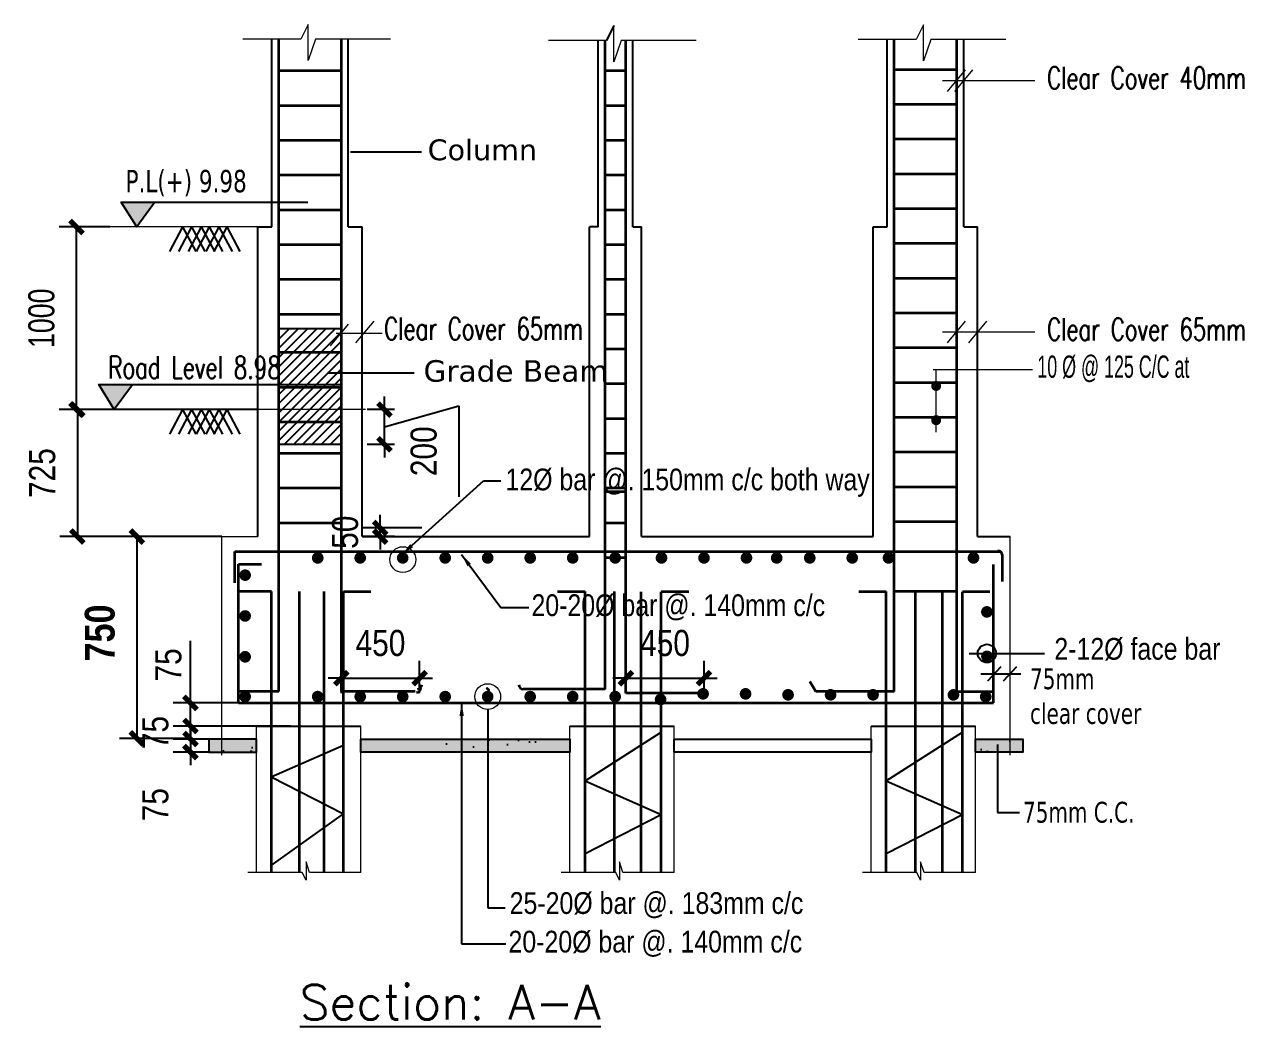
# Model space of a CAD drawing. Header units: millimetres. Extents: x 6239764 to 13047540, y 367704 to 979893.
# Drawn here: x 6240347 to 6247361, y 489034 to 494797 of the extents above; entities that cross this region are included whole.
import ezdxf

# ---------------------------------------------------------------- set-up
doc = ezdxf.new("R2010")
doc.units = ezdxf.units.MM
doc.header["$LTSCALE"] = 300
doc.linetypes.add('DASHED2', pattern=[0.375, 0.25, -0.125])
for name, color, linetype, lineweight in [('covering', 7, 'Continuous', 15), ('dimension', 194, 'Continuous', 20), ('ROD', 10, 'Continuous', 35)]:
    doc.layers.add(name, color=color, linetype=linetype, lineweight=lineweight)
doc.layers.add('DIM', color=4, linetype='Continuous')
doc.styles.add('AFTXT', font='')
doc.styles.add('NARROW', font='ARIALN.TTF')
doc.styles.get("Standard").update_dxf_attribs({"font": 'txt8.shx', "width": 0.7, "bigfont": 'hztxt_ii.shx'})
doc.styles.add('TEXT', font='swisscl.ttf')
doc.styles.add('ver', font='verdana.ttf')
doc.styles.get('AFTXT').set_extended_font_data('Romans.shx')
doc.linetypes.add('ZIGZAG', pattern='A,0.0001,-0.2,[131,ltypeshp.shx,S=0.2,R=0,X=-0.2,Y=0],-0.4,[131,ltypeshp.shx,S=0.2,R=180,X=0.2,Y=0],-0.2', length=0.8001)
doc.dimstyles.new('1_8 N1', dxfattribs={"dimscale": 1.5, "dimtxt": 48, "dimasz": 36, "dimexe": 18, "dimexo": 18, "dimgap": 15, "dimtad": 1, "dimdec": 1, "dimzin": 3, "dimdsep": 46, "dimlunit": 4, "dimtxsty": 'TEXT', "dimblk": 'ARCHTICK', "dimcen": 5, "dimdle": 18, "dimclrd": 8, "dimclre": 8, "dimclrt": 256, "dimadec": 0, "dimazin": 0, "dimtfac": 1, "dimtdec": 1, "dimtix": 1, "dimtmove": 0, "dimatfit": 3, "dimfxl": 0.18, "dimtvp": 0.75, "dimtolj": 1, "dimtzin": 0, "dimlwe": -1, "dimarcsym": 0})
doc.dimstyles.new('IED-2', dxfattribs={"dimscale": 50, "dimtxt": 3, "dimasz": 0.5, "dimexe": 2, "dimexo": 0, "dimgap": 2.5, "dimtad": 1, "dimdec": 0, "dimzin": 0, "dimdsep": 46, "dimtxsty": 'AFTXT', "dimblk": '_DOT7', "dimcen": 0.09, "dimclre": 7, "dimclrt": 3, "dimadec": 0, "dimazin": 0, "dimtfac": 1, "dimtdec": 0, "dimtix": 1, "dimtmove": 0, "dimatfit": 3, "dimldrblk": '_DOT7', "dimfxl": 1, "dimtolj": 1, "dimtzin": 0, "dimarcsym": 0})

# ---------------------------------------------------------------- blocks, each defined once
blk = doc.blocks.new('_ArchTick')
at = {"color": 0, "linetype": 'ByBlock', "const_width": 0.4}
blk.add_lwpolyline([(-0.5, -0.5), (0.5, 0.5)], dxfattribs=at)
blk = doc.blocks.new('*D712')
at = {"color": 7, "lineweight": -2, "transparency": 16777216}
for p, q in [((6240839.3, 493632.3), (6240547.7, 493632.3)), ((6240786.1, 492582.3), (6240547.7, 492582.3))]:
    blk.add_line(p, q, dxfattribs=at)
at = {"color": 0, "lineweight": -2, "transparency": 16777216}
blk.add_line((6240647.7, 492582.3), (6240647.7, 493632.3), dxfattribs=at)
at = {"layer": 'Defpoints', "color": 0, "transparency": 16777216}
for p in [(6240647.7, 493632.3), (6240839.3, 493632.3), (6240786.1, 492582.3)]:
    blk.add_point(p, dxfattribs=at)
at = {"color": 0, "lineweight": -2, "transparency": 16777216, "xscale": 75, "yscale": 75, "zscale": 75}
for p, rotation in [((6240647.7, 493632.3), 90), ((6240647.7, 492582.3), 270)]:
    blk.add_blockref('_ArchTick', p, dxfattribs=dict(at, rotation=rotation))
at = {"color": 3, "transparency": 16777216, "insert": (6240445.9, 493107.3), "char_height": 150, "attachment_point": 5, "rotation": 90, "style": 'NARROW'}
blk.add_mtext('\\A1;{\\fSwis721 LtCn BT|b0|i0|c0|p34;1000}', dxfattribs=at)
blk = doc.blocks.new('_DOT7')
at = {"color": 7, "linetype": 'Continuous'}
blk.add_line((-0.5, 0), (-1, 0), dxfattribs=at)
at = {"color": 7, "linetype": 'Continuous', "const_width": 0.5}
blk.add_lwpolyline([(-0.25, 0, 1), (0.25, 0, 1), (-0.25, 0, 1)], format="xyb", dxfattribs=at)
blk = doc.blocks.new('*D713')
at = {"color": 7, "lineweight": -2, "transparency": 16777216}
for p, q in [((6241483.5, 491852), (6240894.6, 491852)), ((6241298.7, 490691.6), (6240894.6, 490691.6))]:
    blk.add_line(p, q, dxfattribs=at)
at = {"color": 0, "lineweight": -2, "transparency": 16777216}
blk.add_line((6240994.6, 491852), (6240994.6, 490691.6), dxfattribs=at)
at = {"layer": 'Defpoints', "color": 0, "transparency": 16777216}
for p in [(6241483.5, 491852), (6240994.6, 490691.6), (6241298.7, 490691.6, 0)]:
    blk.add_point(p, dxfattribs=at)
at = {"color": 0, "lineweight": -2, "transparency": 16777216, "xscale": 75, "yscale": 75, "zscale": 75}
for p, rotation in [((6240994.6, 491852), 90), ((6240994.6, 490691.6), 270)]:
    blk.add_blockref('_ArchTick', p, dxfattribs=dict(at, rotation=rotation))
at = {"color": 3, "transparency": 16777216, "insert": (6240782.1, 491297.9), "char_height": 150, "attachment_point": 5, "rotation": 90, "style": 'NARROW'}
blk.add_mtext('\\A1;{\\fArial Narrow|b1|i0|c0|p34;\\H1.143x;\\C2;750}', dxfattribs=at)
blk = doc.blocks.new('*D714')
at = {"color": 0, "lineweight": -2, "transparency": 16777216}
for p, q in [((6241302.7, 490895.5), (6241302.7, 491251.9)), ((6241302.7, 490762.6), (6241302.7, 490895.5))]:
    blk.add_line(p, q, dxfattribs=at)
at = {"color": 7, "lineweight": -2, "transparency": 16777216}
for p, q in [((6241877.9, 490895.5), (6241202.7, 490895.5)), ((6241877.9, 490762.6), (6241202.7, 490762.6))]:
    blk.add_line(p, q, dxfattribs=at)
at = {"layer": 'Defpoints', "color": 0, "transparency": 16777216}
for p in [(6241302.7, 490895.5), (6241877.9, 490895.5, 0), (6241877.9, 490762.6, 0)]:
    blk.add_point(p, dxfattribs=at)
at = {"color": 0, "lineweight": -2, "transparency": 16777216, "xscale": 75, "yscale": 75, "zscale": 75}
for p, rotation in [((6241302.7, 490895.5), 90), ((6241302.7, 490762.6), 270)]:
    blk.add_blockref('_ArchTick', p, dxfattribs=dict(at, rotation=rotation))
at = {"color": 3, "transparency": 16777216, "insert": (6241176.4, 491113.9), "char_height": 150, "attachment_point": 5, "rotation": 90, "style": 'NARROW'}
blk.add_mtext('\\A1;75', dxfattribs=at)
blk = doc.blocks.new('*D715')
at = {"color": 0, "lineweight": -2, "transparency": 16777216}
for p, q in [((6242418.9, 492582.3), (6242418.9, 492657.3)), ((6242418.9, 492482.3), (6242846.5, 492604.3)), ((6242418.9, 492382.3), (6242418.9, 492582.3)), ((6242418.9, 492382.3), (6242418.9, 492582.3)), ((6242846.5, 492604.3), (6242846.5, 492080.9)), ((6242418.9, 492382.3), (6242418.9, 492307.3))]:
    blk.add_line(p, q, dxfattribs=at)
at = {"color": 7, "lineweight": -2, "transparency": 16777216}
for p, q in [((6242476.3, 492582.3), (6242318.9, 492582.3)), ((6242476.3, 492382.3), (6242318.9, 492382.3))]:
    blk.add_line(p, q, dxfattribs=at)
at = {"layer": 'Defpoints', "color": 0, "transparency": 16777216}
for p in [(6242418.9, 492582.3), (6242476.3, 492582.3, 0), (6242476.3, 492382.3)]:
    blk.add_point(p, dxfattribs=at)
at = {"color": 0, "lineweight": -2, "transparency": 16777216, "xscale": 75, "yscale": 75, "zscale": 75}
for p, rotation in [((6242418.9, 492582.3), 270), ((6242418.9, 492382.3), 90)]:
    blk.add_blockref('_ArchTick', p, dxfattribs=dict(at, rotation=rotation))
at = {"color": 3, "transparency": 16777216, "insert": (6242644.9, 492342.6), "char_height": 150, "attachment_point": 5, "rotation": 90, "style": 'NARROW'}
blk.add_mtext('\\A1;200', dxfattribs=at)
blk = doc.blocks.new('*D716')
at = {"color": 0, "lineweight": -2, "transparency": 16777216}
for p, q in [((6242394.3, 491901.8), (6242394.3, 491976.8)), ((6242394.3, 491852), (6242394.3, 491901.8)), ((6242394.3, 491852), (6242394.3, 491777))]:
    blk.add_line(p, q, dxfattribs=at)
at = {"color": 7, "lineweight": -2, "transparency": 16777216}
for p, q in [((6242632.9, 491901.8), (6242294.3, 491901.8)), ((6242476.3, 491852), (6242294.3, 491852))]:
    blk.add_line(p, q, dxfattribs=at)
at = {"layer": 'Defpoints', "color": 0, "transparency": 16777216}
for p in [(6242394.3, 491901.8), (6242476.3, 491852, 0), (6242632.9, 491901.8, 0)]:
    blk.add_point(p, dxfattribs=at)
at = {"color": 0, "lineweight": -2, "transparency": 16777216, "xscale": 75, "yscale": 75, "zscale": 75}
for p, rotation in [((6242394.3, 491901.8), 270), ((6242394.3, 491852), 90)]:
    blk.add_blockref('_ArchTick', p, dxfattribs=dict(at, rotation=rotation))
at = {"color": 3, "transparency": 16777216, "insert": (6242192.7, 491876.9), "char_height": 150, "attachment_point": 5, "rotation": 90, "style": 'NARROW'}
blk.add_mtext('\\A1;50', dxfattribs=at)
blk = doc.blocks.new('*D717')
at = {"color": 7, "lineweight": -2, "transparency": 16777216}
for p, q in [((6243807.3, 490952), (6243807.3, 491137.8)), ((6244257.4, 490952), (6244257.4, 491137.8))]:
    blk.add_line(p, q, dxfattribs=at)
at = {"color": 0, "lineweight": -2, "transparency": 16777216}
for p, q in [((6243807.3, 491037.8), (6243732.3, 491037.8)), ((6243807.3, 491037.8), (6244257.4, 491037.8)), ((6244257.4, 491037.8), (6244332.4, 491037.8))]:
    blk.add_line(p, q, dxfattribs=at)
at = {"layer": 'Defpoints', "color": 0, "transparency": 16777216}
for p in [(6244257.4, 491037.8), (6243807.3, 490952, 0), (6244257.4, 490952, 0)]:
    blk.add_point(p, dxfattribs=at)
at = {"color": 0, "lineweight": -2, "transparency": 16777216, "xscale": 75, "yscale": 75, "zscale": 75}
blk.add_blockref('_ArchTick', (6243807.3, 491037.8), dxfattribs=at)
at = {"color": 0, "lineweight": -2, "transparency": 16777216, "xscale": 75, "yscale": 75, "zscale": 75, "rotation": 180}
blk.add_blockref('_ArchTick', (6244257.4, 491037.8), dxfattribs=at)
at = {"color": 3, "transparency": 16777216, "insert": (6244032.4, 491239.3), "char_height": 150, "attachment_point": 5, "style": 'NARROW'}
blk.add_mtext('\\A1;450', dxfattribs=at)
blk = doc.blocks.new('*D722')
at = {"color": 0, "lineweight": -2, "transparency": 16777216}
for p, q in [((6241302.7, 490762.6), (6241302.7, 490837.6)), ((6241302.7, 490762.6), (6241302.7, 490687.6)), ((6241302.7, 490687.6), (6241302.7, 490612.6))]:
    blk.add_line(p, q, dxfattribs=at)
at = {"color": 7, "lineweight": -2, "transparency": 16777216}
for p, q in [((6241683.5, 490762.6), (6241202.7, 490762.6)), ((6241408.5, 490687.6), (6241202.7, 490687.6))]:
    blk.add_line(p, q, dxfattribs=at)
at = {"layer": 'Defpoints', "color": 0, "transparency": 16777216}
for p in [(6241683.5, 490762.6, 0), (6241302.7, 490687.6), (6241408.5, 490687.6, 0)]:
    blk.add_point(p, dxfattribs=at)
at = {"color": 0, "lineweight": -2, "transparency": 16777216, "xscale": 75, "yscale": 75, "zscale": 75}
for p, rotation in [((6241302.7, 490762.6), 270), ((6241302.7, 490687.6), 90)]:
    blk.add_blockref('_ArchTick', p, dxfattribs=dict(at, rotation=rotation))
at = {"color": 3, "transparency": 16777216, "insert": (6241101.4, 490725.1), "char_height": 150, "attachment_point": 5, "rotation": 90, "style": 'NARROW'}
blk.add_mtext('\\A1;75', dxfattribs=at)
blk = doc.blocks.new('*D723')
at = {"color": 0, "lineweight": -2, "transparency": 16777216}
for p, q in [((6241302.7, 490687.6), (6241302.7, 490762.6)), ((6241302.7, 490687.6), (6241302.7, 490612.6)), ((6241302.7, 490612.6), (6241302.7, 490537.6))]:
    blk.add_line(p, q, dxfattribs=at)
at = {"color": 7, "lineweight": -2, "transparency": 16777216}
for p, q in [((6241415.2, 490687.6), (6241202.7, 490687.6)), ((6241415.2, 490612.6), (6241202.7, 490612.6))]:
    blk.add_line(p, q, dxfattribs=at)
at = {"layer": 'Defpoints', "color": 0, "transparency": 16777216}
for p in [(6241415.2, 490687.6), (6241302.7, 490612.6), (6241415.2, 490612.6, 0)]:
    blk.add_point(p, dxfattribs=at)
at = {"color": 0, "lineweight": -2, "transparency": 16777216, "xscale": 75, "yscale": 75, "zscale": 75}
for p, rotation in [((6241302.7, 490687.6), 270), ((6241302.7, 490612.6), 90)]:
    blk.add_blockref('_ArchTick', p, dxfattribs=dict(at, rotation=rotation))
at = {"color": 3, "transparency": 16777216, "insert": (6241101.4, 490310.3), "char_height": 150, "attachment_point": 5, "rotation": 90, "style": 'NARROW'}
blk.add_mtext('\\A1;75', dxfattribs=at)
blk = doc.blocks.new('*D728')
at = {"color": 7, "lineweight": -2, "transparency": 16777216}
for p, q in [((6242170.6, 490952), (6242170.6, 491137.8)), ((6242620.7, 490952), (6242620.7, 491137.8))]:
    blk.add_line(p, q, dxfattribs=at)
at = {"color": 0, "lineweight": -2, "transparency": 16777216}
for p, q in [((6242170.6, 491037.8), (6242095.6, 491037.8)), ((6242170.6, 491037.8), (6242620.7, 491037.8)), ((6242620.7, 491037.8), (6242695.7, 491037.8))]:
    blk.add_line(p, q, dxfattribs=at)
at = {"layer": 'Defpoints', "color": 0, "transparency": 16777216}
for p in [(6242620.7, 491037.8), (6242170.6, 490952, 0), (6242620.7, 490952, 0)]:
    blk.add_point(p, dxfattribs=at)
at = {"color": 0, "lineweight": -2, "transparency": 16777216, "xscale": 75, "yscale": 75, "zscale": 75}
blk.add_blockref('_ArchTick', (6242170.6, 491037.8), dxfattribs=at)
at = {"color": 0, "lineweight": -2, "transparency": 16777216, "xscale": 75, "yscale": 75, "zscale": 75, "rotation": 180}
blk.add_blockref('_ArchTick', (6242620.7, 491037.8), dxfattribs=at)
at = {"color": 3, "transparency": 16777216, "insert": (6242395.7, 491239.3), "char_height": 150, "attachment_point": 5, "style": 'NARROW'}
blk.add_mtext('\\A1;450', dxfattribs=at)
blk = doc.blocks.new('*D729')
at = {"color": 7, "lineweight": -2, "transparency": 16777216}
for p, q in [((6241690.6, 492582.3), (6240552.2, 492582.3)), ((6241483.5, 491852), (6240552.2, 491852))]:
    blk.add_line(p, q, dxfattribs=at)
at = {"color": 0, "lineweight": -2, "transparency": 16777216}
blk.add_line((6240652.2, 492582.3), (6240652.2, 491852), dxfattribs=at)
at = {"layer": 'Defpoints', "color": 0, "transparency": 16777216}
for p in [(6241690.6, 492582.3, 0), (6240652.2, 491852), (6241483.5, 491852)]:
    blk.add_point(p, dxfattribs=at)
at = {"color": 0, "lineweight": -2, "transparency": 16777216, "xscale": 75, "yscale": 75, "zscale": 75}
for p, rotation in [((6240652.2, 492582.3), 90), ((6240652.2, 491852), 270)]:
    blk.add_blockref('_ArchTick', p, dxfattribs=dict(at, rotation=rotation))
at = {"color": 3, "transparency": 16777216, "insert": (6240450.6, 492217.2), "char_height": 150, "attachment_point": 5, "rotation": 90, "style": 'NARROW'}
blk.add_mtext('\\A1;725', dxfattribs=at)

msp = doc.modelspace()

# ---------------------------------------------------------------- hatches: boundary and pattern name
h = msp.add_hatch()
h.set_pattern_fill('ANSI31', color=256, scale=299.999995, style=0)
h.set_pattern_definition([(45, (2282532.904, 1136550.846), (-26.51650382, 26.51650382), [])])
h.paths.add_polyline_path([(6241810.6, 492382.3), (6241937.1, 492382.3), (6241937.1, 493049.2), (6241810.6, 493049.2)])
h.paths.add_polyline_path([(6241937.1, 492382.3), (6242061.2, 492382.3), (6242061.2, 493049.2), (6241937.1, 493049.2)])
h.paths.add_polyline_path([(6242061.2, 492382.3), (6242170.6, 492382.3), (6242170.6, 493049.2), (6242061.2, 493049.2)])
edge = h.paths.add_edge_path()
edge.add_line((6242170.6, 492382.3), (6242170.6, 492382.3))
edge.add_line((6242170.6, 492382.3), (6242170.6, 493049.2))
edge.add_line((6242159.7, 493049.2), (6242181.5, 493049.2))
edge.add_line((6242170.6, 493049.2), (6242170.6, 492382.3))
at = {"lineweight": 25}
h = msp.add_hatch(dxfattribs=at)
h.set_pattern_fill('AR-CONC', color=9, scale=50)
h.set_pattern_definition([(50, (6085549.54, 797308.3), (358.6301, -31.37607), [37.5, -412.5]), (355, (6085549.54, 797308.3), (-69.37567, 376.09607), [30, -330]), (100.45144, (6085579.43, 797305.7), (289.25442, 344.72), [31.8701, -350.57106]), (46.1842, (6085549.54, 797408.3), (533.62067, -82.75964), [56.25, -618.75]), (96.63564, (6085594, 797401.4), (467.331, 487.0593), [47.8052, -525.8569]), (351.18416, (6085549.54, 797408.3), (467.331, 487.0593), [45, -495]), (21, (6085599.54, 797383.3), (298.45353, -201.30945), [37.5, -412.5]), (326, (6085599.54, 797383.3), (121.65767, 362.57502), [30, -330]), (71.45144, (6085624.4, 797366.53), (420.1112, 161.26558), [31.8701, -350.57106]), (37.5, (6085549.54, 797308.3), (6.07993, 166.446927), [0, -326, 0, -335, 0, -331.25]), (7.5, (6085549.54, 797308.3), (131.53477, 197.20586), [0, -191, 0, -318.5, 0, -126.25]), (327.5, (6085438.04, 797308.3), (266.91122, -11.277436), [0, -125, 0, -390, 0, -517.5]), (317.5, (6085388.04, 797308.3), (291.59308, 50.05249), [0, -162.5, 0, -259, 0, -367.5])])
h.paths.add_polyline_path([(6242283.5, 490687.6), (6243485.9, 490687.6), (6243485.9, 490612.6), (6242283.5, 490612.6)])
h.paths.add_polyline_path([(6245817.9, 490687.6), (6246090.5, 490687.6), (6246090.5, 490612.6), (6245817.9, 490612.6)])
h.paths.add_polyline_path([(6241683.5, 490687.6), (6241408.5, 490687.6), (6241408.5, 490612.6), (6241683.5, 490612.6)])
h = msp.add_hatch(dxfattribs=at)
h.set_pattern_fill('AR-CONC', color=9, scale=20)
h.set_pattern_definition([(50, (6085549.54, 797400.39), (143.452037, -12.550427), [15, -165]), (355, (6085549.54, 797400.39), (-27.750267, 150.438427), [12, -132]), (100.451444, (6085561.5, 797399.34), (115.70177, 137.888), [12.74804, -140.22842]), (46.1842, (6085549.54, 797440.39), (213.44827, -33.10386), [22.5, -247.5]), (96.635635, (6085567.33, 797437.63), (186.93239, 194.82372), [19.12207, -210.34275]), (351.184164, (6085549.54, 797440.4), (186.93239, 194.82372), [18, -198]), (21, (6085569.54, 797430.39), (119.38141, -80.52378), [15, -165]), (326, (6085569.54, 797430.39), (48.663066, 145.03001), [12, -132]), (71.451445, (6085579.49, 797423.68), (168.044475, 64.50623), [12.74804, -140.22842]), (37.5, (6085549.54, 797400.39), (2.431971, 66.578771), [0, -130.4, 0, -134, 0, -132.5]), (7.5, (6085549.54, 797400.39), (52.613907, 78.882342), [0, -76.4, 0, -127.4, 0, -50.5]), (327.5, (6085504.94, 797400.39), (106.764487, -4.510974), [0, -50, 0, -156, 0, -207]), (317.5, (6085484.94, 797400.39), (116.637234, 20.020996), [0, -65, 0, -103.6, 0, -147])])
h.paths.add_polyline_path([(6245817.9, 490687.6), (6246090.5, 490687.6), (6246090.5, 490612.6), (6245817.9, 490612.6)])
h.paths.add_polyline_path([(6242283.5, 490687.6), (6243485.9, 490687.6), (6243485.9, 490612.6), (6242283.5, 490612.6)])
h.paths.add_polyline_path([(6241683.5, 490687.6), (6241408.5, 490687.6), (6241408.5, 490612.6), (6241683.5, 490612.6)])
at = {"layer": 'DIM', "ltscale": 3}
for points in [[(6241098.5, 493775.7), (6240904.6, 493775.7), (6240993.6, 493632.3)], [(6240969.5, 492725.7), (6240775.7, 492725.7), (6240864.6, 492582.3)]]:
    msp.add_hatch(color=256, dxfattribs=at).paths.add_polyline_path(points)
at = {"layer": 'ROD'}
h = msp.add_hatch(dxfattribs=at)
h.set_pattern_fill('ANSI31', color=256)
h.set_pattern_definition([(45, (6076160.75243, 797376.39987), (-0.08838834765, 0.08838834765), [])])
h.paths.add_polyline_path([(6243021, 490975, 1), (6243008.3, 490975, 1)])

# ---------------------------------------------------------------- linework, layer by layer
at = {"lineweight": 25}
for p, q in [((6243737.5, 494790.3), (6243695.1, 494704.9)), ((6241770.6, 493632.3, 0), (6241770.6, 494712, 0)), ((6242210.6, 493632.3, 0), (6242210.6, 494712.1, 0)), ((6243647.9, 493632.3), (6243647.9, 494704.9)), ((6243847.9, 493632.3), (6243847.9, 494705)), ((6245310.6, 493632.3, 0), (6245310.6, 494710.3, 0)), ((6245750.6, 493632.3, 0), (6245750.6, 494710.4, 0)), ((6241690.6, 491852, 0), (6241690.6, 493632.3, 0)), ((6241690.6, 493632.3, 0), (6241770.6, 493632.3, 0)), ((6242210.6, 493632.3, 0), (6242290.6, 493632.3, 0)), ((6242290.6, 491852, 0), (6242290.6, 493632.3, 0)), ((6243597.9, 491852), (6243597.9, 493632.3)), ((6243647.9, 493632.3), (6243597.9, 493632.3)), ((6243847.9, 493632.3), (6243897.9, 493632.3)), ((6243897.9, 491852), (6243897.9, 493632.3)), ((6245230.6, 491852, 0), (6245230.6, 493632.3, 0)), ((6245230.6, 493632.3), (6245310.6, 493632.3, 0)), ((6245750.6, 493632.3), (6245830.6, 493632.3, 0)), ((6245830.6, 491852, 0), (6245830.6, 493632.3, 0)), ((6242290.6, 491852, 0), (6243597.9, 491852, 0)), ((6243897.9, 491852, 0), (6245230.6, 491852, 0)), ((6245830.6, 491852, 0), (6246017.9, 491852, 0)), ((6243087.6, 491444.1), (6243248.9, 491444.1)), ((6242171.2, 490960.4, 0), (6242471.2, 490960.4, 0))]:
    msp.add_line(p, q, dxfattribs=at)
at = {"lineweight": 0}
for p, q in [((6245759.5, 494537, 0), (6245655.5, 494411.6, 0)), ((6245801.9, 494537, 0), (6245697.9, 494411.6, 0)), ((6245628.9, 494475.2, 0), (6246159.8, 494475.2, 0)), ((6242210.6, 493074.1), (6242106.6, 492948.7)), ((6242356.6, 493091.2, 0), (6242252.6, 492965.8, 0)), ((6245759.8, 493091.2, 0), (6245655.8, 492965.8, 0)), ((6245882.6, 493091.2, 0), (6245778.6, 492965.8, 0)), ((6242140.1, 493022.5, 0), (6242405.6, 493022.5, 0)), ((6245629.2, 493029.4, 0), (6246160.1, 493029.4, 0)), ((6245575.8, 492811.9), (6246147.2, 492811.9)), ((6245592.2, 492453.4), (6245592.2, 492811.9))]:
    msp.add_line(p, q, dxfattribs=at)
at = {"lineweight": 0, "ltscale": 1500}
for p, q in [((6241690.6, 493632.3, 0), (6240839.3, 493632.3)), ((6242310.4, 492582.3), (6240786.1, 492582.3))]:
    msp.add_line(p, q, dxfattribs=at)
at = {"color": 7, "lineweight": 25}
for p, q in [((6241257.7, 493632.3), (6241182.3, 493491.6, 0)), ((6241309.4, 493632.3), (6241234, 493491.6, 0)), ((6241257.7, 493632.3), (6241333.2, 493491.6, 0)), ((6241365.1, 493632.3), (6241289.7, 493491.6, 0)), ((6241309.4, 493632.3), (6241384.8, 493491.6, 0)), ((6241410.8, 493632.3), (6241335.4, 493491.6, 0)), ((6241365.1, 493632.3), (6241440.5, 493491.6, 0)), ((6241466.5, 493632.3), (6241391.1, 493491.6, 0)), ((6241410.8, 493632.3), (6241486.2, 493491.6, 0)), ((6241512.2, 493632.3), (6241436.8, 493491.6, 0)), ((6241466.5, 493632.3), (6241541.9, 493491.6, 0)), ((6241512.2, 493632.3), (6241587.6, 493491.6, 0)), ((6241257.7, 492582.3), (6241182.3, 492441.6, 0)), ((6241309.4, 492582.3), (6241234, 492441.6, 0)), ((6241257.7, 492582.3), (6241333.2, 492441.6, 0)), ((6241365.1, 492582.3), (6241289.7, 492441.6, 0)), ((6241309.4, 492582.3), (6241384.8, 492441.6, 0)), ((6241410.8, 492582.3), (6241335.4, 492441.6, 0)), ((6241365.1, 492582.3), (6241440.5, 492441.6, 0)), ((6241466.5, 492582.3), (6241391.1, 492441.6, 0)), ((6241410.8, 492582.3), (6241486.2, 492441.6, 0)), ((6241512.2, 492582.3), (6241436.8, 492441.6, 0)), ((6241466.5, 492582.3), (6241541.9, 492441.6, 0)), ((6241512.2, 492582.3), (6241587.6, 492441.6, 0)), ((6245781.7, 491179.9, 0), (6246215.6, 491179.9, 0))]:
    msp.add_line(p, q, dxfattribs=at)
for p, q in [((6245889.9, 491022.2, 0), (6245965.7, 491104.9, 0)), ((6245979.9, 491022.2, 0), (6246055.8, 491104.9, 0)), ((6245848.5, 491063.5, 0), (6246078.7, 491063.5, 0))]:
    msp.add_line(p, q)
at = {"lineweight": 0, "const_width": 28.7}
for points in [[(6245577.8, 492718.3, 1), (6245606.5, 492718.3, 1)], [(6245577.8, 492521.4, 1), (6245606.5, 492521.4, 1)]]:
    msp.add_lwpolyline(points, format="xyb", close=True, dxfattribs=at)
at = {"lineweight": 25}
for points in [[(6241683.5, 490687.6), (6241408.5, 490687.6), (6241408.5, 490612.6), (6241683.5, 490612.6)], [(6242283.5, 490687.6), (6243485.9, 490687.6), (6243485.9, 490612.6), (6242283.5, 490612.6)], [(6244085.9, 490687.6), (6245217.9, 490687.6), (6245217.9, 490612.6), (6244085.9, 490612.6)]]:
    msp.add_lwpolyline(points, close=True, dxfattribs=at)
at = {"lineweight": 25, "elevation": 0}
msp.add_lwpolyline([(6245817.9, 490687.6), (6246090.5, 490687.6), (6246090.5, 490612.6), (6245817.9, 490612.6)], close=True, dxfattribs=at)
at = {"color": 7, "lineweight": 25}
msp.add_circle((6245884.1, 491179.9, 0), 52.5, dxfattribs=at)
at = {"layer": 'covering', "lineweight": 0, "ltscale": 1500}
for p, q in [((6241483.5, 490595.5), (6241483.5, 491852)), ((6241483.5, 491852), (6241690.6, 491852)), ((6242290.6, 491852), (6242476.3, 491852)), ((6246017.9, 490595.5, 0), (6246017.9, 491852, 0)), ((6241683.5, 489919.3), (6241683.5, 490762.6)), ((6241683.5, 489919.3), (6241683.5, 490762.6)), ((6242183.5, 489919.3), (6242183.5, 490762.6)), ((6242283.5, 489919.3), (6242283.5, 490762.6)), ((6243485.9, 489919.3), (6243485.9, 490762.6)), ((6244085.9, 489919.3), (6244085.9, 490762.6)), ((6245217.9, 489919.3, 0), (6245217.9, 490762.6, 0)), ((6245817.9, 489919.3, 0), (6245817.9, 490762.6, 0))]:
    msp.add_line(p, q, dxfattribs=at)
at = {"layer": 'covering', "linetype": 'DASHED2', "lineweight": 0, "ltscale": 1500, "elevation": 0}
for points in [[(6242453.3, 494712.1), (6242021.4, 494712.1), (6241979.6, 494589.3), (6241979.6, 494797.4), (6241937.2, 494712), (6241604, 494712)], [(6245993.3, 494710.4), (6245561.4, 494710.4), (6245519.6, 494587.6), (6245519.6, 494795.8), (6245477.2, 494710.3), (6245144, 494710.3)], [(6244085.9, 489919.3), (6243790.6, 489919.3), (6243769.7, 489980.7), (6243769.7, 489876.6), (6243748.6, 489919.4), (6243435.9, 489919.3)], [(6245817.9, 489919.3), (6245522.7, 489919.3), (6245501.8, 489980.7), (6245501.8, 489876.6), (6245480.6, 489919.4), (6245167.9, 489919.3)]]:
    msp.add_lwpolyline(points, dxfattribs=at)
at = {"layer": 'covering', "linetype": 'DASHED2', "lineweight": 0, "ltscale": 1500}
for points in [[(6244211.1, 494705), (6243779.3, 494705), (6243737.5, 494582.2), (6243737.5, 494790.3)], [(6243695.1, 494704.9), (6243361.8, 494704.9)], [(6242283.5, 489919.3), (6241988.3, 489919.3), (6241967.4, 489980.7), (6241967.4, 489876.7), (6241946.2, 489919.4), (6241633.5, 489919.4)]]:
    msp.add_lwpolyline(points, dxfattribs=at)
at = {"layer": 'DIM'}
msp.add_line((6242988.3, 492172.2), (6243088.9, 492172.2), dxfattribs=at)
at = {"layer": 'DIM', "linetype": 'ZIGZAG', "ltscale": 0.1}
for p, q in [((6241683.5, 490762.6), (6242283.5, 490762.6)), ((6243485.9, 490762.6), (6244085.9, 490762.6)), ((6245217.9, 490762.6, 0), (6245817.9, 490762.6, 0))]:
    msp.add_line(p, q, dxfattribs=at)
at = {"layer": 'DIM', "ltscale": 3}
for points in [[(6241098.3, 493775.4), (6240993.6, 493632.3), (6240904.6, 493775.7), (6241978.8, 493775.7)], [(6240969.3, 492725.4), (6240864.6, 492582.3), (6240775.7, 492725.7), (6242162.1, 492725.7)]]:
    msp.add_lwpolyline(points, dxfattribs=at)
at = {"layer": 'DIM', "elevation": 0}
msp.add_lwpolyline([(6241810.6, 493049.2), (6242170.6, 493049.2), (6242170.6, 492382.3), (6241810.6, 492382.3)], close=True, dxfattribs=at)
at = {"layer": 'dimension', "lineweight": 20, "ltscale": 100}
for centre in [(6242524.5, 491719.4), (6243012.5, 490931.7)]:
    msp.add_circle(centre, 74.3, dxfattribs=at)
at = {"layer": 'ROD'}
for p, q in [((6241810.6, 490960.4, 0), (6241810.6, 494712, 0)), ((6242170.6, 490960.5, 0), (6242170.6, 494712.1, 0)), ((6243687.9, 490975), (6243687.9, 494704.9)), ((6243807.9, 490952), (6243807.9, 494705)), ((6245350.6, 490960.4, 0), (6245350.6, 494710.3, 0)), ((6245710.6, 490960.4, 0), (6245710.6, 494710.4, 0)), ((6241810.6, 494531.7, 0), (6242170.6, 494531.7, 0)), ((6243687.9, 494531.7), (6243807.9, 494531.7)), ((6245350.6, 494538.5, 0), (6245710.6, 494538.5, 0)), ((6241810.6, 494331.7, 0), (6242170.6, 494331.7, 0)), ((6243687.9, 494331.7), (6243807.9, 494331.7)), ((6245350.6, 494338.5, 0), (6245710.6, 494338.5, 0)), ((6241810.6, 494131.7, 0), (6242170.6, 494131.7, 0)), ((6243687.9, 494131.7), (6243807.9, 494131.7)), ((6245350.6, 494138.5, 0), (6245710.6, 494138.5, 0)), ((6241810.6, 493931.7, 0), (6242170.6, 493931.7, 0)), ((6243687.9, 493931.7), (6243807.9, 493931.7)), ((6245350.6, 493938.5, 0), (6245710.6, 493938.5, 0)), ((6245350.6, 493738.5, 0), (6245710.6, 493738.5, 0)), ((6241810.6, 493731.7, 0), (6242170.6, 493731.7, 0)), ((6243687.9, 493731.7), (6243807.9, 493731.7)), ((6241810.6, 493531.7, 0), (6242170.6, 493531.7, 0)), ((6243687.9, 493531.7), (6243807.9, 493531.7)), ((6245350.6, 493538.5, 0), (6245710.6, 493538.5, 0)), ((6241810.6, 493331.7, 0), (6242170.6, 493331.7, 0)), ((6243687.9, 493331.7), (6243807.9, 493331.7)), ((6245350.6, 493338.5, 0), (6245710.6, 493338.5, 0)), ((6241810.6, 493131.7, 0), (6242170.6, 493131.7, 0)), ((6243687.9, 493131.7), (6243807.9, 493131.7)), ((6245350.6, 493138.5, 0), (6245710.6, 493138.5, 0)), ((6241810.6, 492912, 0), (6242170.6, 492912, 0)), ((6243687.9, 492931.7), (6243807.9, 492931.7)), ((6245350.6, 492938.5, 0), (6245710.6, 492938.5, 0)), ((6241810.6, 492712, 0), (6242170.6, 492712, 0)), ((6243687.9, 492731.7), (6243807.9, 492731.7)), ((6245350.6, 492738.5, 0), (6245710.6, 492738.5, 0)), ((6241810.6, 492512, 0), (6242170.6, 492512, 0)), ((6243687.9, 492531.7), (6243807.9, 492531.7)), ((6245350.6, 492538.5, 0), (6245710.6, 492538.5, 0)), ((6241810.6, 492331.7, 0), (6242170.6, 492331.7, 0)), ((6243687.9, 492331.7), (6243807.9, 492331.7)), ((6245350.6, 492338.5, 0), (6245710.6, 492338.5, 0)), ((6241810.6, 492131.7, 0), (6242170.6, 492131.7, 0)), ((6243687.9, 492131.7), (6243807.9, 492131.7)), ((6245350.6, 492138.5, 0), (6245710.6, 492138.5, 0)), ((6243687.9, 492112), (6243807.9, 492112)), ((6241810.6, 491931.7, 0), (6242170.6, 491931.7, 0)), ((6243687.9, 491931.7), (6243807.9, 491931.7)), ((6245350.6, 491938.5, 0), (6245710.6, 491938.5, 0)), ((6241558.5, 491765.5), (6245961.7, 491765.5)), ((6243687.9, 491731.7), (6243807.9, 491731.7)), ((6245972.8, 491593.1, 0), (6245972.8, 491747.9, 0)), ((6241578.5, 490895.5), (6241578.5, 491693.1)), ((6241578.5, 491693.1), (6241712.3, 491693.1)), ((6245922.9, 490895.5, 0), (6245922.9, 491691.3, 0)), ((6241769.1, 491536.4), (6241581.1, 491536.4)), ((6241769.1, 489919.3), (6241769.1, 491536.4)), ((6241930.1, 489919.3), (6241930.1, 491536.4)), ((6242072.4, 489919.3), (6242072.4, 491536.4)), ((6242183.4, 489919.3), (6242183.4, 491536.4)), ((6242341, 491534.7), (6242183.4, 491534.7)), ((6243572.4, 491534.7), (6243414.7, 491534.7)), ((6243572.4, 489919.3), (6243572.4, 491536.4)), ((6243742.1, 489919.3), (6243742.1, 491536.4)), ((6243895.8, 489919.3), (6243895.8, 491534.7)), ((6244010.9, 489919.3), (6244010.9, 491534.7)), ((6244168.6, 491534.7), (6244010.9, 491534.7)), ((6245304.4, 491534.7, 0), (6245146.7, 491534.7, 0)), ((6245304.4, 489919.3, 0), (6245304.4, 491536.4, 0)), ((6245350.6, 491538.5, 0), (6245710.6, 491538.5, 0)), ((6245474.1, 489919.3, 0), (6245474.1, 491536.4, 0)), ((6245627.9, 489919.3, 0), (6245627.9, 491534.7, 0)), ((6245900.6, 491534.7, 0), (6245742.9, 491534.7, 0)), ((6245742.9, 489919.3, 0), (6245742.9, 491534.7, 0)), ((6244900.6, 490960.4), (6244865.5, 491018.2)), ((6241810.6, 490960.4), (6241578.5, 490960.4)), ((6242595.1, 490960.5), (6242170.1, 490960.5)), ((6243687.9, 490975), (6243216.1, 490975)), ((6244232.4, 490952), (6243807.3, 490952)), ((6245350.6, 490960.4), (6244900.6, 490960.4)), ((6245710.6, 490960.4, 0), (6245922.9, 490960.4, 0)), ((6241578.5, 490895.5), (6245922.9, 490895.5, 0))]:
    msp.add_line(p, q, dxfattribs=at)
at = {"layer": 'ROD', "lineweight": 25}
for p, q in [((6243572.4, 490448.1), (6244010.9, 490727)), ((6245304.4, 490448.1, 0), (6245742.9, 490727, 0)), ((6241767, 490470.8), (6242183.4, 490651.9)), ((6241767, 490470.8), (6242183.5, 490256.9)), ((6243572.4, 490448.1), (6244010.9, 490253.5)), ((6245304.4, 490448.1, 0), (6245742.9, 490253.5, 0)), ((6241767, 489959.6), (6242183.5, 490256.9)), ((6243572.4, 490029.3), (6244010.9, 490253.5)), ((6245304.4, 490029.3, 0), (6245742.9, 490253.5, 0))]:
    msp.add_line(p, q, dxfattribs=at)
at = {"layer": 'ROD'}
msp.add_lwpolyline([(6241556.5, 491765.5), (6241556.5, 491585.8)], dxfattribs=at)
at = {"layer": 'ROD', "const_width": 33.4}
for points in [[(6242051.5, 491729.4, -1), (6242018, 491729.4, -1)], [(6242295.9, 491729.4, -1), (6242262.5, 491729.4, -1)], [(6242540.3, 491729.4, -1), (6242506.9, 491729.4, -1)], [(6242784.8, 491729.4, -1), (6242751.4, 491729.4, -1)], [(6243029.2, 491729.4, -1), (6242995.8, 491729.4, -1)], [(6243273.7, 491729.4, -1), (6243240.3, 491729.4, -1)], [(6243518.1, 491729.4, -1), (6243484.7, 491729.4, -1)], [(6243762.6, 491729.4, -1), (6243729.2, 491729.4, -1)], [(6241634, 491630.2, -1), (6241600.6, 491630.2, -1)], [(6241634, 491395.5, -1), (6241600.6, 491395.5, -1)], [(6241634, 491160.7, -1), (6241600.6, 491160.7, -1)], [(6241634, 490931.7, -1), (6241600.6, 490931.7, -1)], [(6242051.5, 490931.7, -1), (6242018, 490931.7, -1)], [(6242295.9, 490931.7, -1), (6242262.5, 490931.7, -1)], [(6242540.3, 490931.7, -1), (6242506.9, 490931.7, -1)], [(6242784.8, 490931.7, -1), (6242751.4, 490931.7, -1)], [(6243029.2, 490931.7, -1), (6242995.8, 490931.7, -1)], [(6243273.7, 490931.7, -1), (6243240.3, 490931.7, -1)], [(6243518.1, 490931.7, -1), (6243484.7, 490931.7, -1)], [(6243762.6, 490931.7, -1), (6243729.2, 490931.7, -1)], [(6244023.7, 490915, -1), (6243990.3, 490915, -1)], [(6244268.2, 490947.6, -1), (6244234.8, 490947.6, -1)], [(6244512.6, 490947.6, -1), (6244479.2, 490947.6, -1)], [(6244757.1, 490942.2, -1), (6244723.6, 490942.2, -1)], [(6245001.5, 490942.2, -1), (6244968.1, 490942.2, -1)], [(6245245.9, 490942.2, -1), (6245212.5, 490942.2, -1)], [(6245708.4, 490941.8, -1), (6245675, 490941.8, -1)]]:
    msp.add_lwpolyline(points, format="xyb", close=True, dxfattribs=at)
at = {"layer": 'ROD', "const_width": 33.4, "elevation": 0}
for points in [[(6244029, 491729.4, -1), (6243995.5, 491729.4, -1)], [(6244273.4, 491729.4, -1), (6244240, 491729.4, -1)], [(6244517.8, 491729.4, -1), (6244484.4, 491729.4, -1)], [(6244691.6, 491729.4, -1), (6244658.2, 491729.4, -1)], [(6244881.7, 491729.4, -1), (6244848.3, 491729.4, -1)], [(6245126.1, 491729.4, -1), (6245092.7, 491729.4, -1)], [(6245334.7, 491729.4, -1), (6245301.3, 491729.4, -1)], [(6245823.6, 491729.4, -1), (6245790.2, 491729.4, -1)], [(6245867.4, 491418.8, 1), (6245900.8, 491418.8, 1)], [(6245867.4, 491163.2, 1), (6245900.8, 491163.2, 1)], [(6245894, 490931.7, -1), (6245860.5, 490931.7, -1)]]:
    msp.add_lwpolyline(points, format="xyb", close=True, dxfattribs=at)
at = {"layer": 'ROD'}
for centre, start, end in [((6245947.8, 491744.8, 0), 0, 90), ((6242607.9, 491000, 0), 270, 0), ((6243216.1, 491000, 0), 180, 270), ((6242602.9, 490980.1, 0), 270, 0)]:
    msp.add_arc(centre, 25, start, end, dxfattribs=at)

# ---------------------------------------------------------------- texts
at = {"lineweight": 25, "style": 'NARROW'}
for p in [(6243264.3, 491394.8), (6243132.3, 489460.1)]:
    msp.add_text('20-20Ø bar @. 140mm c/c', height=125, dxfattribs=at).set_placement(p)
at = {"char_height": 128.068, "attachment_point": 1}
for s, insert, width in [('Clear Cover 40mm', (6246230.9, 494554.3, 0), 1699.627), ('Clear Cover 65mm', (6242417.5, 493112), 1699.627), ('Clear Cover 65mm', (6246231.1, 493108.6, 0), 1699.627), ('{\\fArial Narrow|b0|i0|c0|p34;10 %%C @ 125 C/C at }', (6246174.2, 492893.2), 2498.988)]:
    msp.add_mtext(s, dxfattribs=dict(at, insert=insert, width=width))
at = {"ltscale": 1500, "attachment_point": 1}
for s, insert, char_height, width, style in [('Column', (6242667.1, 494136.1), 119.77, 1192.266, 'ver'), ('Grade Beam', (6242643.3, 492866.4, 0), 123.8, 1845.338, 'ver'), ('12%%C bar @. 150mm c/c both way', (6243114.7, 492243, 0), 125, 2179.751, 'NARROW'), ('2-12%%C face bar', (6246272.2, 491269), 125, 1990.284, 'NARROW'), ('25-20%%C bar @. 183mm c/c ', (6243138.9, 489807), 125, 2039.362, 'NARROW')]:
    msp.add_mtext(s, dxfattribs=dict(at, insert=insert, char_height=char_height, width=width, style=style))
for s, insert, char_height, width in [('{\\fVerdana|b0|i0|c0|p34;P.L(+) 9.98}', (6240929.6, 493960.7), 128.656, 143551.162), ('{\\fVerdana|b0|i0|c0|p34;75mm \\Pclear cover}', (6246132.2, 491094.3, 0), 119.769, 4739.703), ('{\\fVerdana|b0|i0|c0|p34;75mm C.C.}', (6246091.8, 490326.8, 0), 119.769, 4739.703)]:
    msp.add_mtext(s, dxfattribs=dict(at, insert=insert, char_height=char_height, width=width))
at = {"ltscale": 1500, "insert": (6240830.1, 492888.9), "char_height": 128.656, "attachment_point": 1}
msp.add_mtext('Road Level 8.98', dxfattribs=at)
at = {"layer": 'DIM', "lineweight": 25}
msp.add_text('%%USection: A-A', height=200, dxfattribs=at).set_placement((6241931, 489074))

# ---------------------------------------------------------------- dimensions: what is measured, and where the dimension line sits
for base, p1, p2, text, picture, middle in [((6240647.7, 493632.3), (6240786.1, 492582.3), (6240839.3, 493632.3), '{\\fSwis721 LtCn BT|b0|i0|c0|p34;1000}', '*D712', (6240445.9, 493107.3)), ((6240652.2, 491852), (6241690.6, 492582.3, 0), (6241483.5, 491852), '725', '*D729', (6240450.6, 492217.2))]:
    dim = msp.add_linear_dim(base=base, p1=p1, p2=p2, angle=90, text=text, dimstyle='IED-2', override={"dimasz": 1.5, "dimtxsty": 'NARROW', "dimblk1": 'ArchTick', "dimblk2": 'ArchTick', "dimsah": 1})
    dim.commit()
    dim.dimension.update_dxf_attribs({"geometry": picture, "text_midpoint": middle})
for base, p1, p2, override, picture, middle in [((6242418.9, 492582.3, 0), (6242476.3, 492382.3, 0), (6242476.3, 492582.3), {"dimasz": 1.5, "dimtxsty": 'NARROW', "dimblk1": 'ArchTick', "dimblk2": 'ArchTick', "dimsah": 1, "dimtmove": 1}, '*D715', (6242846.5, 492479.3, 0)), ((6241302.7, 490612.6, 0), (6241415.2, 490687.6, 0), (6241415.2, 490612.6), {"dimasz": 1.5, "dimtxsty": 'NARROW', "dimblk1": 'ArchTick', "dimblk2": 'ArchTick', "dimsah": 1, "dimtmove": 2}, '*D723', (6241101.4, 490310.3, 0))]:
    dim = msp.add_linear_dim(base=base, p1=p1, p2=p2, angle=90, dimstyle='IED-2', override=override)
    dim.commit()
    dim.dimension.update_dxf_attribs({"geometry": picture, "text_midpoint": middle, "dimtype": 160})
for base, p1, p2, picture, middle in [((6242394.3, 491901.8, 0), (6242476.3, 491852), (6242632.9, 491901.8), '*D716', (6242192.7, 491876.9, 0)), ((6241302.7, 490687.6, 0), (6241683.5, 490762.6), (6241408.5, 490687.6), '*D722', (6241101.4, 490725.1, 0))]:
    dim = msp.add_linear_dim(base=base, p1=p1, p2=p2, angle=90, dimstyle='IED-2', override={"dimasz": 1.5, "dimtxsty": 'NARROW', "dimblk1": 'ArchTick', "dimblk2": 'ArchTick', "dimsah": 1, "dimtmove": 2})
    dim.commit()
    dim.dimension.update_dxf_attribs({"geometry": picture, "text_midpoint": middle})
for base, p1, p2, text, override, picture, middle in [((6240994.6, 490691.6), (6241483.5, 491852), (6241298.7, 490691.6, 0), '{\\fArial Narrow|b1|i0|c0|p34;\\H1.143x;\\C2;750}', {"dimasz": 1.5, "dimtxsty": 'NARROW', "dimblk1": 'ArchTick', "dimblk2": 'ArchTick', "dimsah": 1}, '*D713', (6240994.6, 491297.9)), ((6241302.7, 490895.5), (6241877.9, 490762.6, 0), (6241877.9, 490895.5, 0), '75', {"dimasz": 1.5, "dimgap": 1, "dimtxsty": 'NARROW', "dimblk1": 'ArchTick', "dimblk2": 'ArchTick', "dimsah": 1}, '*D714', (6241302.7, 491113.9))]:
    dim = msp.add_linear_dim(base=base, p1=p1, p2=p2, angle=90, text=text, dimstyle='IED-2', override=override)
    dim.commit()
    dim.dimension.update_dxf_attribs({"geometry": picture, "text_midpoint": middle, "dimtype": 160})
for base, p1, p2, picture, middle in [((6242620.7, 491037.8), (6242170.6, 490952, 0), (6242620.7, 490952, 0), '*D728', (6242395.7, 491239.3)), ((6244257.4, 491037.8, 0), (6243807.3, 490952), (6244257.4, 490952), '*D717', (6244032.4, 491239.3, 0))]:
    dim = msp.add_linear_dim(base=base, p1=p1, p2=p2, dimstyle='IED-2', override={"dimasz": 1.5, "dimtxsty": 'NARROW', "dimblk1": 'ArchTick', "dimblk2": 'ArchTick', "dimsah": 1, "dimtmove": 2})
    dim.commit()
    dim.dimension.update_dxf_attribs({"geometry": picture, "text_midpoint": middle})

# ---------------------------------------------------------------- leaders
at = {"layer": 'DIM'}
for points, override in [([(6242224, 494064.7), (6242632.5, 494064.7)], {"dimasz": 3.5, "dimclrd": 256}), ([(6242091.2, 492794.2, 0), (6242588.6, 492794.2, 0)], {"dimasz": 3.5, "dimclrd": 256}), ([(6242519.5, 491749.3), (6242988.3, 492172.2)], {"dimasz": 50, "dimclrd": 256}), ([(6242861.6, 491749.3), (6243087.6, 491444.1)], {"dimasz": 50, "dimclrd": 256}), ([(6242862.7, 490895.5), (6242862.7, 489509.4), (6243116.9, 489509.4)], {"dimasz": 50, "dimclrd": 256}), ([(6243012.5, 490857.4), (6243012.5, 489718), (6243113.1, 489718)], {"dimasz": 3, "dimclrd": 256}), ([(6245945.7, 490655.8, 0), (6245945.7, 490264.9, 0), (6246071.2, 490264.9, 0)], {"dimasz": 3.5, "dimclrd": 256})]:
    msp.add_leader(points, dimstyle='1_8 N1', override=override, dxfattribs=at)

doc.saveas('drawing.dxf')
